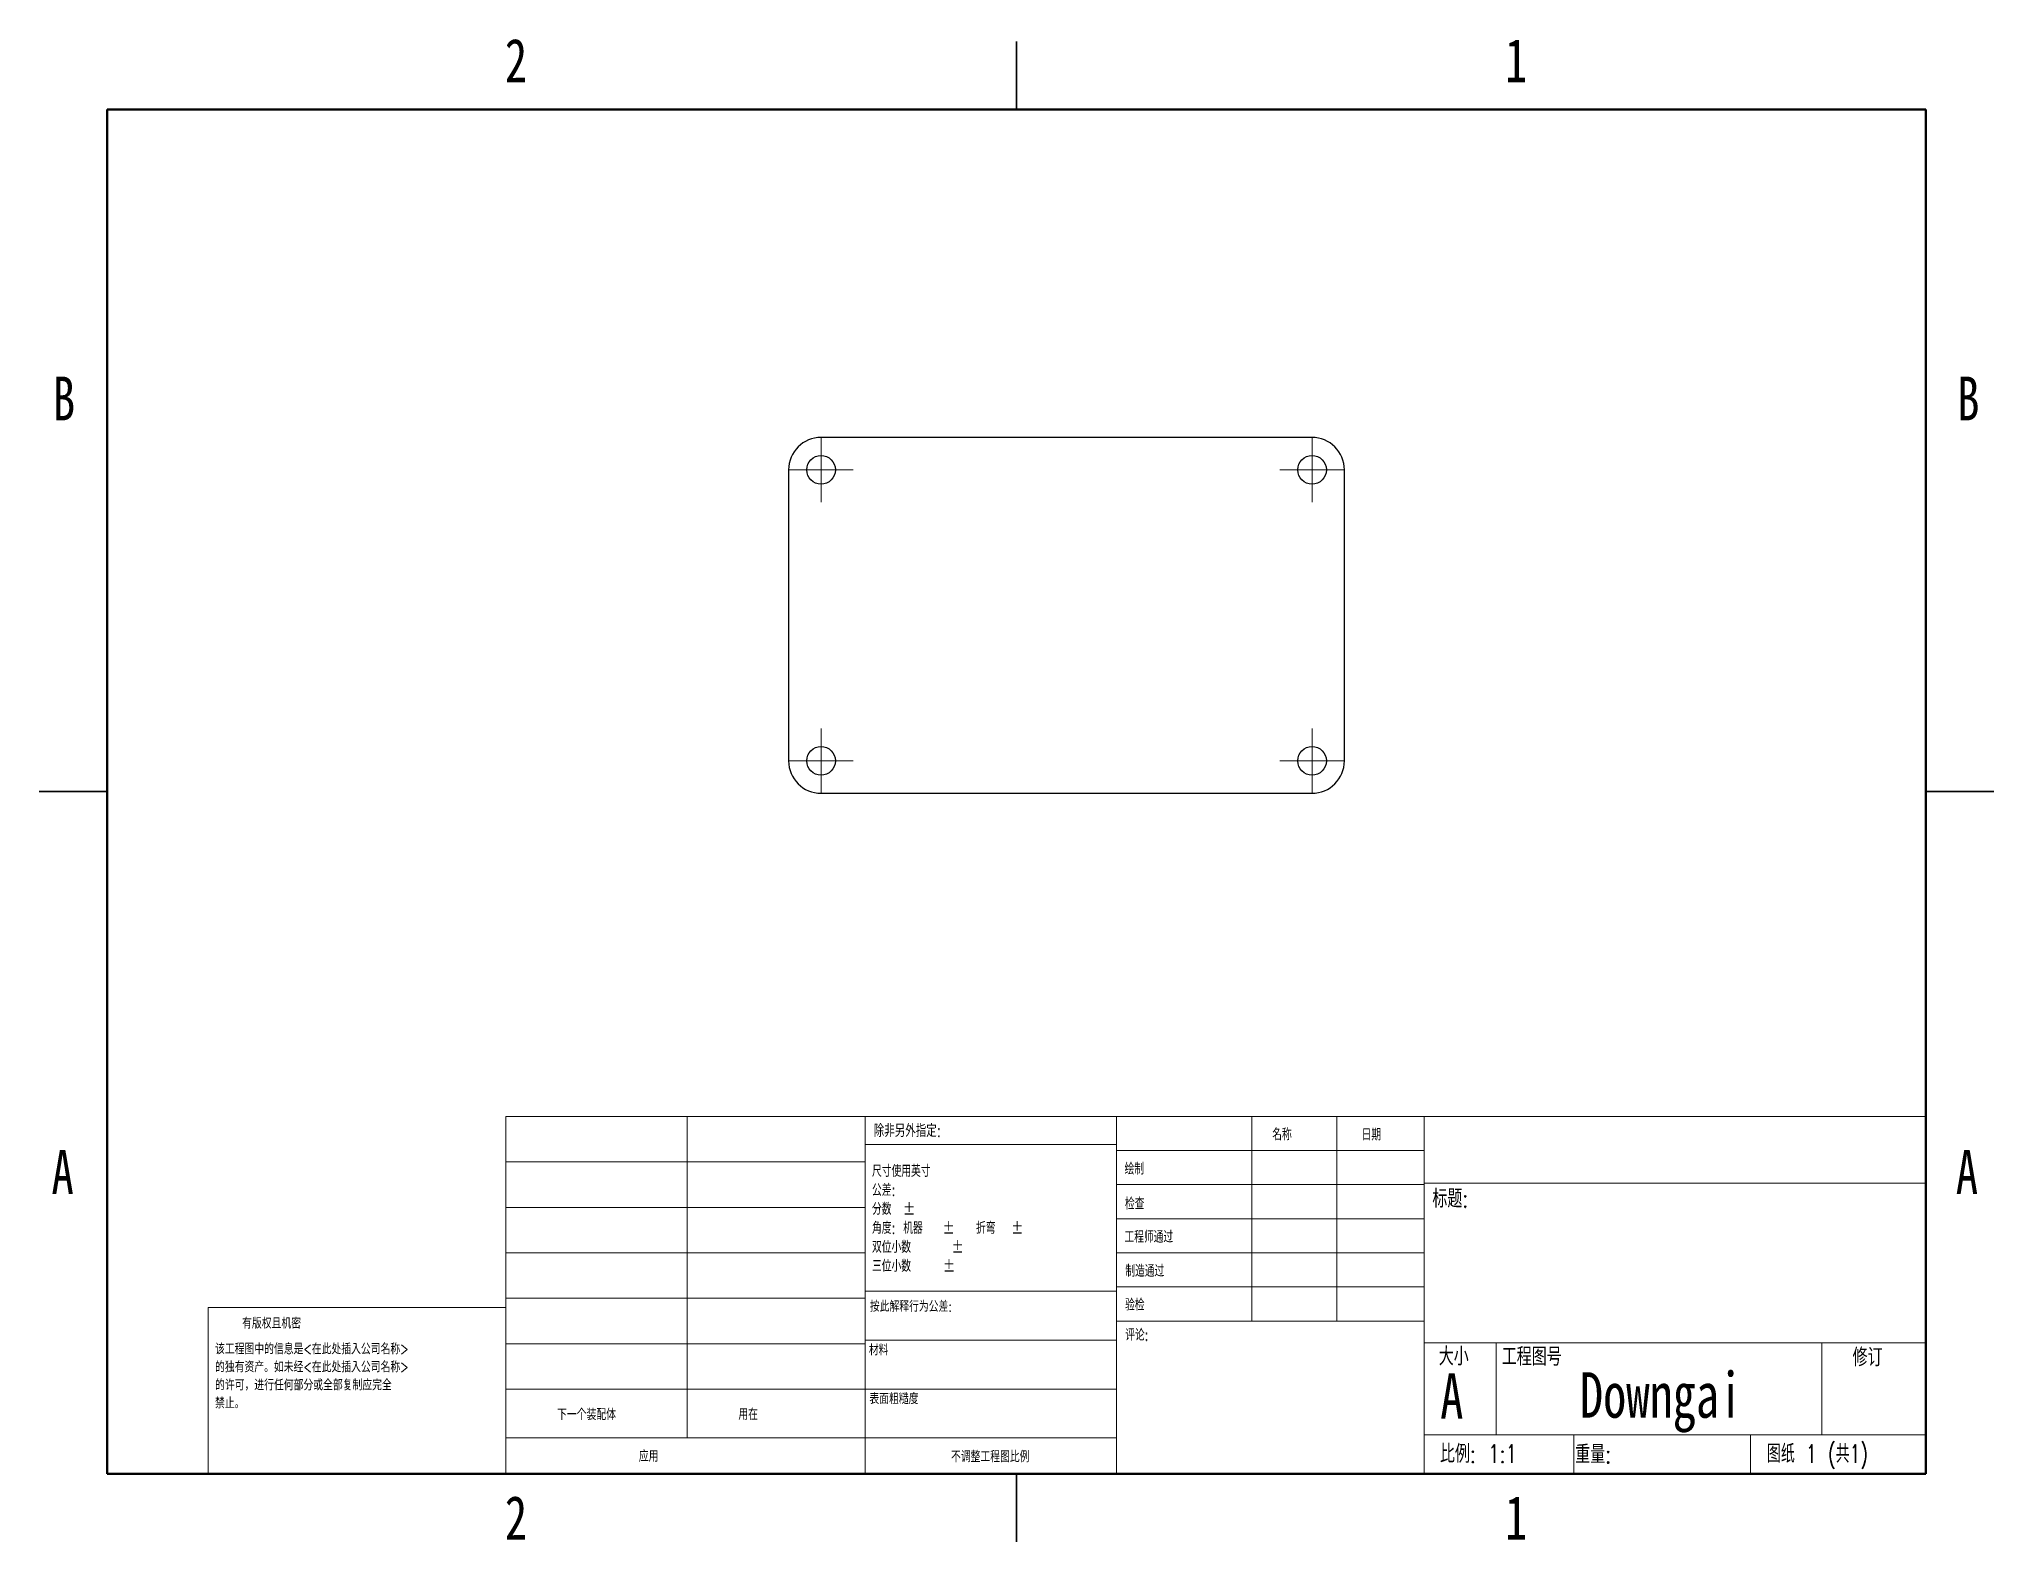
# Model space of a CAD drawing. Header units: millimetres. Extents: x 3 to 276, y 3 to 213.
import ezdxf

# ---------------------------------------------------------------- set-up
doc = ezdxf.new("R2010")
doc.units = ezdxf.units.MM
doc.styles.add('SLDTEXTSTYLE0', font='TXT', dxfattribs={"width": 0.75})
doc.styles.add('SLDTEXTSTYLE1', font='TXT', dxfattribs={"width": 0.75, "bigfont": 'bigfont'})
doc.styles.add('SLDTEXTSTYLE2', font='TXT', dxfattribs={"width": 0.694444, "bigfont": 'bigfont'})

# ---------------------------------------------------------------- blocks, each defined once
blk = doc.blocks.new('SW_NOTE_0')
at = {"color": 0, "linetype": 'Continuous', "lineweight": 0, "char_height": 1.524, "attachment_point": 1, "style": 'SLDTEXTSTYLE1'}
for s, insert in [('该工程图中的信息是<在此处插入公司名称>', (0, 1.96)), ('的独有资产。如未经<在此处插入公司名称>', (0, -0.56)), ('禁止。', (0, -5.61)), ('的许可，进行任何部分或全部复制应完全', (0, -3.08))]:
    blk.add_mtext(s, dxfattribs=dict(at, insert=insert))
blk = doc.blocks.new('SW_NOTE_0_1')
at = {"color": 0, "linetype": 'Continuous', "lineweight": 0, "char_height": 1.651, "attachment_point": 1}
for s, insert, style in [('尺寸使用英寸', (0, 2.13), 'SLDTEXTSTYLE1'), ('公差:', (0, -0.52), 'SLDTEXTSTYLE1'), ('分数', (0, -3.17), 'SLDTEXTSTYLE1'), ('%%p', (4.35, -3.17), 'SLDTEXTSTYLE0'), ('角度: 机器', (0, -5.82), 'SLDTEXTSTYLE1'), ('%%p', (9.86, -5.82), 'SLDTEXTSTYLE0'), ('折弯', (14.53, -5.82), 'SLDTEXTSTYLE1'), ('%%p', (19.44, -5.82), 'SLDTEXTSTYLE0'), ('双位小数', (0, -8.48), 'SLDTEXTSTYLE1'), ('%%p', (11.13, -8.48), 'SLDTEXTSTYLE0'), ('三位小数', (0, -11.13), 'SLDTEXTSTYLE1'), ('%%p', (9.92, -11.13), 'SLDTEXTSTYLE0')]:
    blk.add_mtext(s, dxfattribs=dict(at, insert=insert, style=style))
blk = doc.blocks.new('SW_CENTERMARKSYMBOL_0')
at = {"color": 0, "linetype": 'Continuous', "lineweight": 18}
for p, q in [((0, 2.5), (0, 4.5)), ((-2.5, 0), (-4.5, 0)), ((0, 0), (-2.5, 0)), ((0, 0), (0, 2.5)), ((0, 0), (0, -2.5)), ((0, 0), (2.5, 0)), ((2.5, 0), (4.5, 0)), ((0, -2.5), (0, -4.5))]:
    blk.add_line(p, q, dxfattribs=at)
blk = doc.blocks.new('SW_CENTERMARKSYMBOL_1')
at = {"color": 0, "linetype": 'Continuous', "lineweight": 18}
for p, q in [((0, 2.5), (0, 4.5)), ((-2.5, 0), (-4.5, 0)), ((0, 0), (-2.5, 0)), ((0, 0), (0, 2.5)), ((0, 0), (0, -2.5)), ((0, 0), (2.5, 0)), ((2.5, 0), (4.5, 0)), ((0, -2.5), (0, -4.5))]:
    blk.add_line(p, q, dxfattribs=at)
blk = doc.blocks.new('SW_CENTERMARKSYMBOL_2')
at = {"color": 0, "linetype": 'Continuous', "lineweight": 18}
for p, q in [((0, 2.5), (0, 4.5)), ((-2.5, 0), (-4.5, 0)), ((0, 0), (-2.5, 0)), ((0, 0), (0, 2.5)), ((0, 0), (0, -2.5)), ((0, 0), (2.5, 0)), ((2.5, 0), (4.5, 0)), ((0, -2.5), (0, -4.5))]:
    blk.add_line(p, q, dxfattribs=at)
blk = doc.blocks.new('SW_CENTERMARKSYMBOL_3')
at = {"color": 0, "linetype": 'Continuous', "lineweight": 18}
for p, q in [((0, 2.5), (0, 4.5)), ((-2.5, 0), (-4.5, 0)), ((0, 0), (-2.5, 0)), ((0, 0), (0, 2.5)), ((0, 0), (0, -2.5)), ((0, 0), (2.5, 0)), ((2.5, 0), (4.5, 0)), ((0, -2.5), (0, -4.5))]:
    blk.add_line(p, q, dxfattribs=at)

msp = doc.modelspace()

# ---------------------------------------------------------------- linework, layer by layer
at = {"color": 7, "linetype": 'Continuous', "lineweight": 25}
for p, q in [((139.7, 212.72), (139.7, 203.2)), ((139.7, 203.2), (139.7, 212.72)), ((180.97, 157.41), (112.4, 157.41)), ((107.87, 152.88), (107.87, 112.25)), ((185.5, 112.25), (185.5, 152.88)), ((3.17, 107.95), (12.7, 107.95)), ((12.7, 107.95), (3.17, 107.95)), ((112.4, 107.72), (180.97, 107.72)), ((276.23, 107.95), (266.7, 107.95)), ((266.7, 107.95), (276.23, 107.95)), ((139.7, 3.17), (139.7, 12.7)), ((139.7, 12.7), (139.7, 3.17))]:
    msp.add_line(p, q, dxfattribs=at)
at = {"color": 7, "linetype": 'Continuous', "lineweight": 50}
for p, q in [((12.7, 12.7), (12.7, 203.2)), ((12.7, 203.2), (266.7, 203.2)), ((266.7, 203.2), (266.7, 12.7)), ((266.7, 12.7), (12.7, 12.7))]:
    msp.add_line(p, q, dxfattribs=at)
at = {"color": 7, "linetype": 'Continuous', "lineweight": 18}
for p, q in [((68.35, 62.59), (266.7, 62.59)), ((68.35, 12.7), (68.35, 62.59)), ((93.7, 62.59), (93.7, 17.69)), ((118.57, 12.7), (118.57, 62.59)), ((153.66, 62.59), (153.66, 12.7)), ((172.56, 62.59), (172.56, 34.02)), ((184.46, 62.59), (184.46, 34.02)), ((196.63, 62.59), (196.63, 12.7)), ((153.66, 58.67), (118.57, 58.67)), ((153.66, 57.83), (196.63, 57.83)), ((68.35, 56.24), (118.57, 56.24)), ((153.66, 53.07), (196.63, 53.07)), ((196.63, 53.27), (266.7, 53.27)), ((68.35, 49.89), (118.57, 49.89)), ((153.66, 48.31), (196.63, 48.31)), ((68.35, 43.54), (118.57, 43.54)), ((196.63, 43.54), (153.66, 43.54)), ((196.63, 38.78), (153.66, 38.78)), ((26.77, 12.7), (26.77, 35.92)), ((68.35, 35.92), (26.77, 35.92)), ((68.35, 37.19), (118.57, 37.19)), ((118.57, 38.19), (153.66, 38.19)), ((196.63, 34.02), (153.66, 34.02)), ((68.35, 30.84), (118.57, 30.84)), ((118.57, 31.34), (153.66, 31.34)), ((196.63, 30.98), (266.7, 30.98)), ((206.68, 30.98), (206.68, 18.11)), ((252.17, 30.98), (252.17, 18.11)), ((68.35, 24.49), (118.57, 24.49)), ((118.57, 24.48), (153.66, 24.48)), ((68.35, 17.69), (153.66, 17.69)), ((196.63, 18.11), (266.7, 18.11)), ((217.54, 18.11), (217.54, 12.7)), ((242.22, 18.11), (242.22, 12.7))]:
    msp.add_line(p, q, dxfattribs=at)
at = {"color": 7, "linetype": 'Continuous', "lineweight": 25}
for centre in [(112.4, 152.89), (180.98, 152.89), (112.4, 112.25), (180.98, 112.25)]:
    msp.add_circle(centre, 2, dxfattribs=at)
for centre, start, end in [((112.4, 152.88), 90, 180), ((180.97, 152.88), 0, 90), ((112.4, 112.25), 180, 270), ((180.97, 112.25), 270, 0)]:
    msp.add_arc(centre, 4.53, start, end, dxfattribs=at)

# ---------------------------------------------------------------- block references
at = {"color": 7, "linetype": 'Continuous', "lineweight": 0}
for name, p in [('SW_CENTERMARKSYMBOL_3', (112.4, 152.89)), ('SW_CENTERMARKSYMBOL_1', (180.98, 152.89)), ('SW_CENTERMARKSYMBOL_0', (112.4, 112.25)), ('SW_CENTERMARKSYMBOL_2', (180.98, 112.25)), ('SW_NOTE_0_1', (119.52, 53.67)), ('SW_NOTE_0', (27.75, 28.94))]:
    msp.add_blockref(name, p, dxfattribs=at)

# ---------------------------------------------------------------- texts
for s, insert, char_height, attachment_point, style in [('2', (69.79, 213.1), 6.1, 2, 'SLDTEXTSTYLE0'), ('1', (209.49, 213.1), 6.1, 2, 'SLDTEXTSTYLE0'), ('B', (6.65, 165.9), 6.1, 2, 'SLDTEXTSTYLE0'), ('B', (272.65, 165.9), 6.1, 2, 'SLDTEXTSTYLE0'), ('除非另外指定:', (119.76, 61.5), 1.778, 1, 'SLDTEXTSTYLE1'), ('名称', (175.42, 60.92), 1.651, 1, 'SLDTEXTSTYLE1'), ('日期', (187.91, 60.88), 1.651, 1, 'SLDTEXTSTYLE1'), ('A', (6.46, 57.88), 6.1, 2, 'SLDTEXTSTYLE0'), ('A', (272.46, 57.88), 6.1, 2, 'SLDTEXTSTYLE0'), ('绘制', (154.8, 56.12), 1.651, 1, 'SLDTEXTSTYLE1'), ('标题:', (197.79, 52.39), 2.54, 1, 'SLDTEXTSTYLE1'), ('检查', (154.85, 51.24), 1.651, 1, 'SLDTEXTSTYLE1'), ('工程师通过', (154.78, 46.6), 1.651, 1, 'SLDTEXTSTYLE1'), ('制造通过', (154.9, 41.85), 1.651, 1, 'SLDTEXTSTYLE1'), ('按此解释行为公差:', (119.21, 36.83), 1.524, 1, 'SLDTEXTSTYLE1'), ('验检', (154.86, 37.12), 1.651, 1, 'SLDTEXTSTYLE1'), ('有版权且机密', (31.53, 34.48), 1.524, 1, 'SLDTEXTSTYLE1'), ('评论:', (154.88, 32.91), 1.651, 1, 'SLDTEXTSTYLE1'), ('材料', (119.08, 30.75), 1.524, 1, 'SLDTEXTSTYLE1'), ('大小', (198.68, 30.36), 2.54, 1, 'SLDTEXTSTYLE1'), ('工程图号', (207.48, 30.32), 2.54, 1, 'SLDTEXTSTYLE1'), ('修订', (256.48, 30.22), 2.54, 1, 'SLDTEXTSTYLE1'), ('A', (198.88, 26.72), 6.35, 1, 'SLDTEXTSTYLE0'), ('Downgai', (229.74, 26.87), 6.35, 2, 'SLDTEXTSTYLE0'), ('下一个装配体', (75.54, 21.77), 1.587, 1, 'SLDTEXTSTYLE1'), ('用在', (100.85, 21.8), 1.587, 1, 'SLDTEXTSTYLE1'), ('表面粗糙度', (119.15, 23.94), 1.524, 1, 'SLDTEXTSTYLE1'), ('比例: 1:1', (198.85, 16.76), 2.54, 1, 'SLDTEXTSTYLE1'), ('重量:', (217.74, 16.68), 2.54, 1, 'SLDTEXTSTYLE1'), ('图纸 1 (共1)', (244.53, 16.77), 2.54, 1, 'SLDTEXTSTYLE2'), ('应用', (86.95, 15.95), 1.587, 1, 'SLDTEXTSTYLE1'), ('不调整工程图比例', (136.03, 15.89), 1.587, 2, 'SLDTEXTSTYLE1'), ('2', (69.79, 9.6), 6.1, 2, 'SLDTEXTSTYLE0'), ('1', (209.49, 9.6), 6.1, 2, 'SLDTEXTSTYLE0')]:
    msp.add_mtext(s, dxfattribs=dict(at, insert=insert, char_height=char_height, attachment_point=attachment_point, style=style))

doc.saveas('drawing.dxf')
